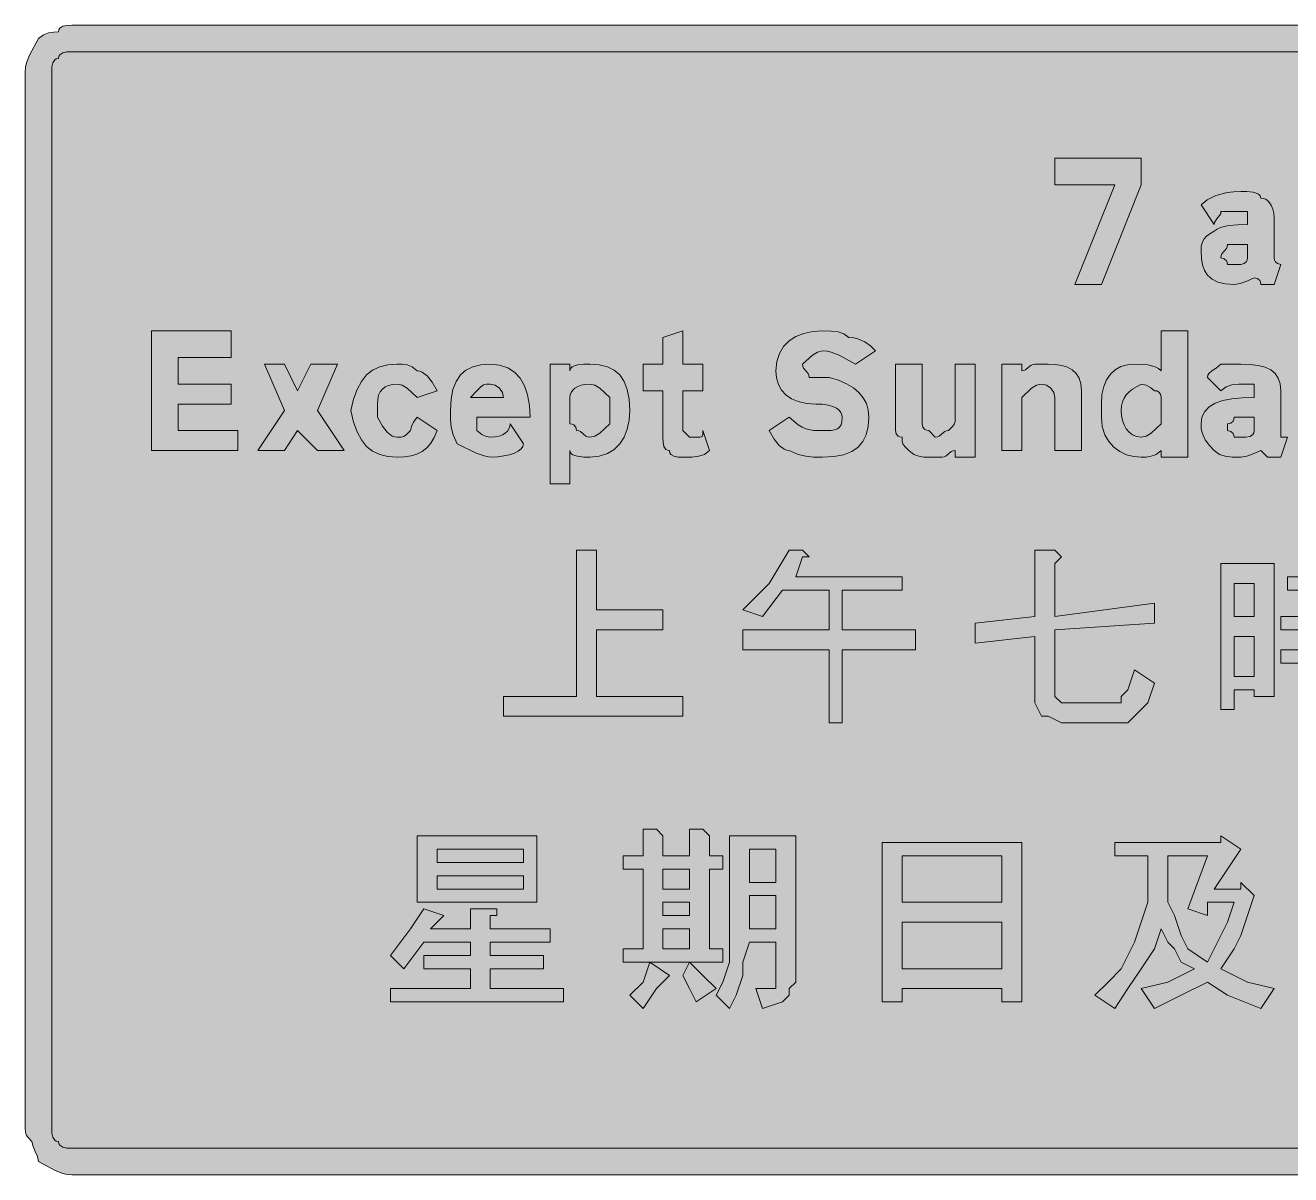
# Model space of a CAD drawing. Header units: metres. Extents: x 11 to 555, y 31 to 239.
# Drawn here: x 11.1 to 239.7, y 31.2 to 238.8 of the extents above; entities that cross this region are included whole.
import ezdxf

# ---------------------------------------------------------------- set-up
doc = ezdxf.new("R2010")
doc.units = ezdxf.units.M
doc.layers.add('FILL_BLACK_000000', color=7, linetype='Continuous', true_color=0x000000)
doc.layers.add('FILL_WHITE_FFFFFF', color=7, linetype='Continuous', true_color=0xffffff)

msp = doc.modelspace()

# ---------------------------------------------------------------- hatches: boundary and pattern name
at = {"layer": 'FILL_BLACK_000000', "true_color": 0x000000}
h = msp.add_hatch(color=7, dxfattribs=at)
h.dxf.hatch_style = 1
h.paths.add_polyline_path([(547.17, 238.78), (548.07, 238.65), (548.97, 238.29), (549.87, 237.6), (550.75, 237.58), (551.52, 237.45), (552.06, 237.09), (552.22, 236.8), (552.27, 236.4), (552.98, 235.52), (553.47, 234.75), (553.96, 234.21), (554.27, 234.05), (554.67, 234), (554.67, 230.4), (554.67, 39.6), (554.63, 38.49), (554.37, 37.05), (554.08, 36.24), (553.66, 35.38), (553.06, 34.5), (552.27, 33.6), (551.16, 32.72), (549.72, 31.95), (548.05, 31.41), (546.27, 31.2), (19.47, 31.2), (18.62, 31.25), (17.86, 31.41), (16.47, 31.95), (13.47, 33.6), (13.28, 34.5), (12.87, 35.4), (12.46, 36.3), (12.27, 37.2), (11.58, 37.91), (11.22, 38.4), (11.09, 38.89), (11.07, 39.6), (11.07, 230.4), (11.12, 231.25), (11.28, 232.01), (11.82, 233.4), (13.47, 236.4), (14.37, 237.09), (15.27, 237.45), (16.17, 237.58), (17.07, 237.6), (17.12, 238), (17.28, 238.29), (17.82, 238.65), (18.59, 238.78), (19.47, 238.8), (546.27, 238.8), (547.17, 238.78)])
h.paths.add_polyline_path([(17.82, 233.85), (17.28, 233.49), (17.12, 233.2), (17.07, 232.8), (16.67, 232.75), (16.38, 232.59), (16.02, 232.05), (15.89, 231.28), (15.87, 230.4), (15.87, 39.6), (15.89, 38.72), (16.02, 37.95), (16.38, 37.41), (16.67, 37.25), (17.07, 37.2), (17.12, 36.8), (17.28, 36.51), (17.82, 36.15), (18.59, 36.02), (19.47, 36), (546.27, 36), (548.67, 36), (549.87, 37.2), (550.47, 37.95), (550.88, 38.72), (551.07, 39.6), (551.07, 230.4), (550.88, 231.28), (550.47, 232.05), (549.87, 232.8), (548.97, 233.49), (548.07, 233.85), (547.17, 233.98), (546.27, 234), (19.47, 234), (18.59, 233.98), (17.82, 233.85)], flags=16)
h = msp.add_hatch(color=7, dxfattribs=at)
h.dxf.hatch_style = 1
h.paths.add_polyline_path([(207.87, 210), (197.07, 210), (197.07, 214.8), (212.67, 214.8), (212.67, 210), (205.47, 192), (200.67, 192), (207.87, 210)])
h = msp.add_hatch(color=7, dxfattribs=at)
h.dxf.hatch_style = 1
h.paths.add_polyline_path([(234.27, 192), (234.22, 192.4), (234.08, 192.69), (233.67, 193.05), (233.07, 193.2), (231.72, 192.6), (230.54, 192.19), (229.47, 192), (227.83, 192.11), (226.51, 192.43), (225.46, 192.95), (224.67, 193.65), (224.1, 194.52), (223.73, 195.54), (223.53, 196.71), (223.47, 198), (223.51, 198.9), (223.77, 199.8), (224.06, 200.25), (224.48, 200.7), (225.08, 201.15), (225.87, 201.6), (226.37, 202), (226.98, 202.29), (228.42, 202.65), (230.09, 202.78), (231.87, 202.8), (231.87, 205.2), (230.67, 205.2), (227.07, 205.2), (227.02, 204.8), (226.88, 204.49), (226.47, 204), (226.06, 203.51), (225.92, 203.2), (225.87, 202.8), (223.47, 206.4), (224.6, 207.28), (226.17, 208.05), (228.2, 208.59), (229.38, 208.75), (230.67, 208.8), (231.74, 208.78), (232.92, 208.65), (233.45, 208.51), (233.88, 208.29), (234.16, 208), (234.27, 207.6), (234.72, 207.54), (235.15, 207.37), (235.56, 207.09), (235.92, 206.7), (236.23, 206.19), (236.46, 205.57), (236.62, 204.84), (236.67, 204), (236.67, 196.8), (236.72, 196.4), (236.86, 196.11), (237.27, 195.75), (237.87, 195.6), (236.67, 192), (234.27, 192)])
h.paths.add_polyline_path([(228.08, 196.29), (228.22, 196), (228.27, 195.6), (230.67, 195.6), (231.27, 195.75), (231.68, 196.11), (231.82, 196.4), (231.87, 196.8), (231.87, 199.2), (228.27, 199.2), (228.22, 198.8), (228.08, 198.49), (227.67, 198), (227.26, 197.51), (227.12, 197.2), (227.07, 196.8), (227.67, 196.65), (228.08, 196.29)], flags=16)
h = msp.add_hatch(color=7, dxfattribs=at)
h.dxf.hatch_style = 1
h.paths.add_polyline_path([(38.67, 165.6), (49.47, 165.6), (49.47, 162), (33.87, 162), (33.87, 183.6), (48.27, 183.6), (48.27, 178.8), (38.67, 178.8), (38.67, 174), (48.27, 174), (48.27, 170.4), (38.67, 170.4), (38.67, 165.6)])
h = msp.add_hatch(color=7, dxfattribs=at)
h.dxf.hatch_style = 1
h.paths.add_polyline_path([(133.47, 177.6), (133.47, 172.8), (129.87, 172.8), (129.87, 166.8), (129.87, 165.6), (131.07, 164.4), (132.27, 164.4), (132.96, 164.42), (133.32, 164.55), (133.45, 164.91), (133.47, 165.6), (134.67, 162), (133.75, 161.31), (132.72, 160.95), (131.46, 160.82), (129.87, 160.8), (128.99, 160.82), (128.22, 160.95), (127.68, 161.31), (127.52, 161.6), (127.47, 162), (127.07, 162.05), (126.78, 162.21), (126.42, 162.75), (126.29, 163.52), (126.27, 164.4), (126.27, 172.8), (122.67, 172.8), (122.67, 177.6), (126.27, 177.6), (126.27, 182.4), (129.87, 183.6), (129.87, 177.6), (133.47, 177.6)])
h = msp.add_hatch(color=7, dxfattribs=at)
h.dxf.hatch_style = 1
h.paths.add_polyline_path([(151.52, 177.2), (151.66, 176.89), (152.07, 176.4), (152.48, 175.91), (152.62, 175.6), (152.67, 175.2), (156.27, 175.2), (157.96, 174.69), (159.42, 174.07), (160.66, 173.34), (161.67, 172.5), (162.46, 171.54), (163.02, 170.47), (163.36, 169.29), (163.47, 168), (163.36, 166.31), (163, 164.85), (162.39, 163.61), (161.52, 162.6), (160.36, 161.81), (158.91, 161.25), (157.15, 160.91), (155.07, 160.8), (153.46, 160.82), (152.07, 160.95), (150.68, 161.31), (149.07, 162), (148.62, 162.06), (148.17, 162.22), (147.27, 162.9), (146.37, 164.02), (145.47, 165.6), (149.07, 168), (150.68, 166.61), (151.39, 166.19), (152.07, 165.9), (153.46, 165.64), (155.07, 165.6), (156.65, 165.64), (157.26, 165.73), (157.77, 165.9), (158.16, 166.19), (158.45, 166.61), (158.61, 167.21), (158.67, 168), (158.61, 168.45), (158.43, 168.88), (158.1, 169.29), (157.62, 169.65), (156.97, 169.96), (156.14, 170.19), (155.11, 170.35), (153.87, 170.4), (152.18, 170.51), (150.72, 170.83), (149.48, 171.35), (148.47, 172.05), (147.68, 172.92), (147.12, 173.94), (146.78, 175.11), (146.67, 176.4), (146.83, 178.09), (147.31, 179.55), (148.06, 180.79), (149.07, 181.8), (150.3, 182.59), (151.73, 183.15), (153.33, 183.49), (155.07, 183.6), (156.66, 183.58), (157.92, 183.45), (158.95, 183.09), (159.87, 182.4), (160.72, 182.35), (161.46, 182.19), (162.72, 181.65), (163.75, 180.88), (164.67, 180), (161.07, 177.6), (158.07, 179.25), (156.68, 179.79), (155.92, 179.95), (155.07, 180), (154.17, 179.79), (153.27, 179.25), (151.47, 177.6), (151.52, 177.2)])
h = msp.add_hatch(color=7, dxfattribs=at)
h.dxf.hatch_style = 1
h.paths.add_polyline_path([(221.07, 183.6), (221.07, 160.8), (216.27, 160.8), (216.27, 162), (215.37, 161.31), (214.47, 160.95), (213.57, 160.82), (212.67, 160.8), (211.33, 160.91), (210.03, 161.25), (208.81, 161.81), (207.72, 162.6), (206.8, 163.61), (206.09, 164.85), (205.63, 166.31), (205.47, 168), (205.47, 169.2), (205.47, 170.4), (205.58, 172.09), (205.9, 173.55), (206.42, 174.79), (207.12, 175.8), (207.99, 176.59), (209.01, 177.15), (210.18, 177.49), (211.47, 177.6), (213.87, 177.45), (215.18, 177.09), (215.77, 176.8), (216.27, 176.4), (216.27, 183.6), (221.07, 183.6)])
h.paths.add_polyline_path([(216.27, 171.6), (216.12, 172.2), (215.76, 172.61), (215.47, 172.75), (215.07, 172.8), (214.32, 173.4), (213.55, 173.81), (212.67, 174), (211.1, 173.08), (210.48, 172.59), (209.97, 172.05), (209.58, 171.46), (209.3, 170.79), (209.13, 170.05), (209.07, 169.2), (209.13, 168.3), (209.3, 167.44), (209.58, 166.63), (209.97, 165.9), (210.48, 165.29), (211.1, 164.81), (211.83, 164.51), (212.67, 164.4), (213.57, 164.61), (214.47, 165.15), (216.27, 166.8), (216.27, 170.4), (216.27, 171.6)], flags=16)
h = msp.add_hatch(color=7, dxfattribs=at)
h.dxf.hatch_style = 1
h.paths.add_polyline_path([(67.47, 177.6), (63.87, 169.2), (68.67, 162), (63.87, 162), (60.27, 165.6), (57.87, 162), (53.07, 162), (57.87, 169.2), (54.27, 177.6), (57.87, 177.6), (60.27, 172.8), (62.67, 177.6), (67.47, 177.6)])
h = msp.add_hatch(color=7, dxfattribs=at)
h.dxf.hatch_style = 1
h.paths.add_polyline_path([(79.17, 177.58), (80.07, 177.45), (80.97, 177.09), (81.87, 176.4), (82.32, 176.34), (82.77, 176.17), (83.67, 175.5), (84.57, 174.37), (85.47, 172.8), (81.87, 171.6), (80.07, 173.25), (79.17, 173.79), (78.27, 174), (77.43, 173.94), (76.7, 173.77), (76.08, 173.49), (75.57, 173.1), (75.18, 172.59), (74.9, 171.97), (74.73, 171.24), (74.67, 170.4), (74.67, 169.2), (74.67, 168), (75.57, 166.42), (76.47, 165.3), (77.37, 164.62), (77.82, 164.46), (78.27, 164.4), (78.98, 164.42), (79.47, 164.55), (79.96, 164.91), (80.67, 165.6), (80.82, 166.35), (81.18, 167.12), (81.87, 168), (85.47, 165.6), (84.96, 164.36), (84.35, 163.33), (83.61, 162.5), (82.77, 161.85), (81.81, 161.37), (80.75, 161.04), (79.56, 160.86), (78.27, 160.8), (76.58, 160.91), (75.1, 161.27), (73.82, 161.88), (72.72, 162.75), (71.79, 163.91), (71.01, 165.36), (70.38, 167.12), (69.87, 169.2), (70.38, 171.28), (71.01, 173.04), (71.79, 174.49), (72.72, 175.65), (73.82, 176.52), (75.1, 177.13), (76.58, 177.49), (78.27, 177.6), (79.17, 177.58)])
h = msp.add_hatch(color=7, dxfattribs=at)
h.dxf.hatch_style = 1
h.paths.add_polyline_path([(92.67, 166.8), (92.67, 165.6), (93.55, 164.91), (94.32, 164.55), (95.07, 164.4), (95.91, 164.45), (96.65, 164.61), (97.26, 164.84), (97.77, 165.15), (98.16, 165.51), (98.45, 165.92), (98.61, 166.35), (98.67, 166.8), (101.07, 163.2), (100.96, 162.75), (100.64, 162.32), (100.12, 161.91), (99.42, 161.55), (98.55, 161.24), (97.53, 161.01), (96.36, 160.85), (95.07, 160.8), (93.96, 161.01), (92.52, 161.55), (89.07, 163.2), (88.38, 164.81), (88.02, 166.2), (87.89, 167.59), (87.87, 169.2), (87.98, 171.28), (88.32, 173.04), (88.88, 174.49), (89.67, 175.65), (90.68, 176.52), (91.92, 177.13), (93.38, 177.49), (95.07, 177.6), (96.76, 177.43), (98.22, 176.94), (99.46, 176.14), (100.47, 175.05), (101.26, 173.67), (101.82, 172.03), (102.16, 170.14), (102.27, 168), (92.67, 168), (92.67, 166.8)])
h.paths.add_polyline_path([(97.26, 172.48), (96.72, 173.25), (95.95, 173.79), (95.07, 174), (94.36, 173.98), (93.87, 173.85), (93.38, 173.49), (92.67, 172.8), (91.47, 171.6), (97.47, 171.6), (97.26, 172.48)], flags=16)
h = msp.add_hatch(color=7, dxfattribs=at)
h.dxf.hatch_style = 1
h.paths.add_polyline_path([(119.82, 165.86), (119.26, 164.43), (118.47, 163.2), (117.46, 162.19), (116.22, 161.44), (114.76, 160.96), (113.07, 160.8), (112, 160.82), (110.82, 160.95), (110.29, 161.09), (109.86, 161.31), (109.58, 161.6), (109.47, 162), (109.47, 156), (105.87, 156), (105.87, 177.6), (109.47, 177.6), (109.47, 176.4), (109.58, 176.8), (109.86, 177.09), (110.29, 177.31), (110.82, 177.45), (112, 177.58), (113.07, 177.6), (114.76, 177.49), (116.22, 177.13), (117.46, 176.52), (118.47, 175.65), (119.26, 174.49), (119.82, 173.04), (120.16, 171.28), (120.27, 169.2), (120.16, 167.46), (119.82, 165.86)])
h.paths.add_polyline_path([(114.87, 165.15), (116.67, 166.8), (116.67, 168), (116.67, 171.6), (114.87, 173.25), (113.97, 173.79), (113.07, 174), (112.23, 173.95), (111.5, 173.79), (110.88, 173.56), (110.37, 173.25), (109.98, 172.89), (109.7, 172.48), (109.53, 172.05), (109.47, 171.6), (109.47, 168), (109.47, 166.8), (109.87, 166.75), (110.16, 166.61), (110.52, 166.2), (110.67, 165.6), (111.07, 165.55), (111.38, 165.41), (111.87, 165), (112.36, 164.59), (112.67, 164.45), (113.07, 164.4), (113.97, 164.61), (114.87, 165.15)], flags=16)
h = msp.add_hatch(color=7, dxfattribs=at)
h.dxf.hatch_style = 1
h.paths.add_polyline_path([(182.67, 177.6), (182.67, 160.8), (179.07, 160.8), (179.07, 162), (178.67, 161.95), (178.36, 161.81), (177.87, 161.4), (177.38, 160.99), (177.07, 160.85), (176.67, 160.8), (174.27, 160.8), (173.37, 160.82), (172.47, 160.95), (171.57, 161.31), (170.67, 162), (169.98, 162.71), (169.62, 163.2), (169.49, 163.69), (169.47, 164.4), (169.07, 164.45), (168.78, 164.59), (168.42, 165), (168.27, 165.6), (168.27, 177.6), (173.07, 177.6), (173.07, 168), (173.07, 166.8), (173.22, 166.2), (173.58, 165.79), (173.87, 165.65), (174.27, 165.6), (175.47, 164.4), (175.87, 164.45), (176.18, 164.59), (176.67, 165), (177.16, 165.41), (177.47, 165.55), (177.87, 165.6), (178.56, 166.31), (178.92, 166.8), (179.05, 167.29), (179.07, 168), (179.07, 177.6), (182.67, 177.6)])
h = msp.add_hatch(color=7, dxfattribs=at)
h.dxf.hatch_style = 1
h.paths.add_polyline_path([(197.07, 162), (197.07, 170.4), (197.07, 171.6), (196.86, 172.48), (196.32, 173.25), (195.55, 173.79), (194.67, 174), (193.77, 173.79), (192.87, 173.25), (191.07, 171.6), (191.07, 162), (187.47, 162), (187.47, 177.6), (191.07, 177.6), (191.07, 176.4), (191.47, 176.45), (191.78, 176.59), (192.27, 177), (192.76, 177.41), (193.07, 177.55), (193.47, 177.6), (195.87, 177.6), (197.16, 177.54), (198.33, 177.36), (199.35, 177.03), (200.22, 176.55), (200.92, 175.9), (201.44, 175.07), (201.76, 174.04), (201.87, 172.8), (201.87, 162), (197.07, 162)])
h = msp.add_hatch(color=7, dxfattribs=at)
h.dxf.hatch_style = 1
h.paths.add_polyline_path([(233.07, 174), (231.87, 174), (230.28, 173.98), (229.02, 173.85), (227.99, 173.49), (227.07, 172.8), (224.67, 175.2), (224.72, 175.6), (224.88, 175.91), (225.42, 176.4), (226.19, 176.89), (227.07, 177.6), (230.67, 177.6), (232.36, 177.54), (233.82, 177.36), (235.06, 177.03), (236.07, 176.55), (236.86, 175.9), (237.42, 175.07), (237.76, 174.04), (237.87, 172.8), (237.87, 165.6), (237.87, 164.4), (239.07, 164.4), (237.87, 160.8), (235.47, 160.8), (234.27, 162), (232.92, 161.4), (231.74, 160.99), (230.67, 160.8), (229.08, 160.82), (227.82, 160.95), (226.79, 161.31), (225.87, 162), (224.99, 162.92), (224.22, 163.95), (223.68, 165.21), (223.52, 165.95), (223.47, 166.8), (223.64, 168.04), (224.13, 169.07), (224.93, 169.9), (226.02, 170.55), (227.4, 171.03), (229.04, 171.36), (230.93, 171.54), (233.07, 171.6), (233.07, 172.8), (233.07, 174)])
h.paths.add_polyline_path([(228.87, 165.45), (229.28, 165.09), (229.42, 164.8), (229.47, 164.4), (230.67, 164.4), (231.55, 164.42), (232.32, 164.55), (232.86, 164.91), (233.02, 165.2), (233.07, 165.6), (233.07, 168), (229.47, 168), (229.42, 167.6), (229.28, 167.31), (228.87, 166.95), (228.27, 166.8), (228.27, 165.6), (228.87, 165.45)], flags=16)
h = msp.add_hatch(color=7, dxfattribs=at)
h.dxf.hatch_style = 1
h.paths.add_polyline_path([(114.27, 144), (114.27, 142.8), (114.27, 133.2), (126.27, 133.2), (126.27, 129.6), (114.27, 129.6), (114.27, 117.6), (129.87, 117.6), (129.87, 114), (97.47, 114), (97.47, 117.6), (110.67, 117.6), (110.67, 144), (113.07, 144), (114.27, 144)])
h = msp.add_hatch(color=7, dxfattribs=at)
h.dxf.hatch_style = 1
h.paths.add_polyline_path([(145.47, 138), (149.07, 144), (151.47, 144), (152.67, 142.8), (151.47, 142.8), (150.27, 139.2), (169.47, 139.2), (169.47, 136.8), (158.67, 136.8), (158.67, 129.6), (171.87, 129.6), (171.87, 126), (158.67, 126), (158.67, 112.8), (156.27, 112.8), (156.27, 126), (140.67, 126), (140.67, 129.6), (156.27, 129.6), (156.27, 136.8), (147.87, 136.8), (144.27, 132), (140.67, 133.2), (145.47, 138)])
h = msp.add_hatch(color=7, dxfattribs=at)
h.dxf.hatch_style = 1
h.paths.add_polyline_path([(197.07, 144), (198.27, 142.8), (197.07, 141.6), (197.07, 132), (215.07, 134.4), (215.07, 130.8), (197.07, 129.6), (197.07, 120), (197.07, 118.8), (197.07, 117.6), (198.27, 116.4), (199.47, 116.4), (206.67, 116.4), (209.07, 116.4), (209.07, 117.6), (210.27, 118.8), (211.47, 122.4), (215.07, 120), (213.87, 116.4), (212.67, 115.2), (211.47, 114), (210.27, 112.8), (207.87, 112.8), (198.27, 112.8), (195.87, 114), (194.67, 114), (193.47, 116.4), (193.47, 118.8), (193.47, 128.4), (182.67, 127.2), (182.67, 130.8), (193.47, 132), (193.47, 144), (195.87, 144), (197.07, 144)])
h = msp.add_hatch(color=7, dxfattribs=at)
h.dxf.hatch_style = 1
h.paths.add_polyline_path([(246.27, 136.8), (239.07, 136.8), (239.07, 139.2), (246.27, 139.2), (246.27, 144), (248.67, 144), (249.87, 144), (249.87, 142.8), (248.67, 142.8), (248.67, 139.2), (255.87, 139.2), (255.87, 136.8), (248.67, 136.8), (248.67, 132), (257.07, 132), (257.07, 129.6), (253.47, 129.6), (253.47, 126), (258.27, 126), (258.27, 123.6), (253.47, 123.6), (253.47, 116.4), (253.47, 114), (252.27, 112.8), (251.07, 112.8), (248.67, 112.8), (246.27, 112.8), (243.87, 115.2), (248.67, 115.2), (249.87, 115.2), (249.87, 116.4), (249.87, 117.6), (249.87, 123.6), (237.87, 123.6), (237.87, 126), (249.87, 126), (249.87, 129.6), (237.87, 129.6), (237.87, 132), (246.27, 132), (246.27, 136.8)])
h = msp.add_hatch(color=7, dxfattribs=at)
h.dxf.hatch_style = 1
h.paths.add_polyline_path([(233.07, 117.6), (233.07, 118.8), (229.47, 118.8), (229.47, 115.2), (227.07, 115.2), (227.07, 117.6), (227.07, 141.6), (236.67, 141.6), (236.67, 117.6), (233.07, 117.6)])
h.paths.add_polyline_path([(229.47, 138), (229.47, 132), (233.07, 132), (233.07, 138), (229.47, 138)], flags=16)
h.paths.add_polyline_path([(233.07, 128.4), (229.47, 128.4), (229.47, 121.2), (233.07, 121.2), (233.07, 128.4)], flags=16)
h = msp.add_hatch(color=7, dxfattribs=at)
h.dxf.hatch_style = 1
h.paths.add_polyline_path([(81.87, 92.4), (103.47, 92.4), (103.47, 80.4), (81.87, 80.4), (81.87, 92.4)])
h.paths.add_polyline_path([(85.47, 90), (85.47, 87.6), (101.07, 87.6), (101.07, 90), (85.47, 90)], flags=16)
h.paths.add_polyline_path([(101.07, 85.2), (85.47, 85.2), (85.47, 82.8), (101.07, 82.8), (101.07, 85.2)], flags=16)
h = msp.add_hatch(color=7, dxfattribs=at)
h.dxf.hatch_style = 1
h.paths.add_polyline_path([(126.27, 92.4), (126.27, 88.8), (131.07, 88.8), (131.07, 93.6), (133.47, 93.6), (134.67, 92.4), (134.67, 91.2), (134.67, 88.8), (137.07, 88.8), (137.07, 86.4), (134.67, 86.4), (134.67, 72), (137.07, 72), (137.07, 69.6), (119.07, 69.6), (119.07, 72), (122.67, 72), (122.67, 86.4), (119.07, 86.4), (119.07, 88.8), (122.67, 88.8), (122.67, 93.6), (125.07, 93.6), (126.27, 92.4)])
h.paths.add_polyline_path([(126.27, 78), (131.07, 78), (131.07, 80.4), (126.27, 80.4), (126.27, 78)], flags=16)
h.paths.add_polyline_path([(126.27, 75.6), (126.27, 72), (131.07, 72), (131.07, 75.6), (126.27, 75.6)], flags=16)
h.paths.add_polyline_path([(131.07, 86.4), (126.27, 86.4), (126.27, 82.8), (131.07, 82.8), (131.07, 86.4)], flags=16)
h = msp.add_hatch(color=7, dxfattribs=at)
h.dxf.hatch_style = 1
h.paths.add_polyline_path([(149.07, 64.8), (149.07, 63.6), (147.87, 62.4), (144.27, 61.2), (143.07, 64.8), (145.47, 64.8), (146.67, 64.8), (146.67, 66), (146.67, 73.2), (141.87, 73.2), (140.67, 69.6), (140.67, 67.2), (139.47, 63.6), (138.27, 61.2), (135.87, 63.6), (137.07, 66), (138.27, 69.6), (138.27, 73.2), (138.27, 79.2), (138.27, 92.4), (150.27, 92.4), (150.27, 66), (149.07, 64.8)])
h.paths.add_polyline_path([(141.87, 81.6), (141.87, 75.6), (146.67, 75.6), (146.67, 81.6), (141.87, 81.6)], flags=16)
h.paths.add_polyline_path([(146.67, 90), (141.87, 90), (141.87, 84), (146.67, 84), (146.67, 90)], flags=16)
h = msp.add_hatch(color=7, dxfattribs=at)
h.dxf.hatch_style = 1
h.paths.add_polyline_path([(227.07, 92.4), (230.67, 90), (225.87, 82.8), (230.67, 82.8), (230.67, 84), (233.07, 81.6), (231.87, 78), (230.67, 74.4), (229.47, 72), (227.07, 68.4), (231.87, 66), (236.67, 64.8), (234.27, 61.2), (228.27, 63.6), (224.67, 66), (219.87, 63.6), (215.07, 61.2), (212.67, 64.8), (217.47, 66), (222.27, 68.4), (219.87, 69.6), (218.67, 72), (217.47, 73.2), (216.27, 75.6), (215.07, 72), (212.67, 68.4), (210.27, 64.8), (207.87, 61.2), (204.27, 63.6), (206.67, 66), (209.07, 68.4), (210.27, 70.8), (211.47, 73.2), (212.67, 76.8), (213.87, 80.4), (213.87, 84), (213.87, 88.8), (207.87, 88.8), (207.87, 91.2), (227.07, 91.2), (227.07, 92.4)])
h.paths.add_polyline_path([(218.67, 78), (219.87, 74.4), (221.07, 72), (224.67, 69.6), (225.87, 72), (227.07, 74.4), (228.27, 76.8), (229.47, 80.4), (224.67, 80.4), (224.67, 78), (221.07, 79.2), (224.67, 88.8), (217.47, 88.8), (217.47, 80.4), (218.67, 78)], flags=16)
h = msp.add_hatch(color=7, dxfattribs=at)
h.dxf.hatch_style = 1
h.paths.add_polyline_path([(191.07, 62.4), (187.47, 62.4), (187.47, 64.8), (169.47, 64.8), (169.47, 62.4), (165.87, 62.4), (165.87, 91.2), (191.07, 91.2), (191.07, 62.4)])
h.paths.add_polyline_path([(169.47, 76.8), (169.47, 68.4), (187.47, 68.4), (187.47, 76.8), (169.47, 76.8)], flags=16)
h.paths.add_polyline_path([(187.47, 88.8), (169.47, 88.8), (169.47, 80.4), (187.47, 80.4), (187.47, 88.8)], flags=16)
h = msp.add_hatch(color=7, dxfattribs=at)
h.dxf.hatch_style = 1
h.paths.add_polyline_path([(84.27, 75.6), (91.47, 75.6), (91.47, 79.2), (95.07, 79.2), (96.27, 79.2), (96.27, 78), (95.07, 78), (95.07, 75.6), (105.87, 75.6), (105.87, 73.2), (95.07, 73.2), (95.07, 70.8), (104.67, 70.8), (104.67, 68.4), (95.07, 68.4), (95.07, 64.8), (108.27, 64.8), (108.27, 62.4), (77.07, 62.4), (77.07, 64.8), (91.47, 64.8), (91.47, 68.4), (83.07, 68.4), (83.07, 70.8), (91.47, 70.8), (91.47, 73.2), (83.07, 73.2), (79.47, 68.4), (77.07, 70.8), (80.67, 75.6), (83.07, 79.2), (86.67, 78), (84.27, 75.6)])
h = msp.add_hatch(color=7, dxfattribs=at)
h.dxf.hatch_style = 1
h.paths.add_polyline_path([(122.67, 66), (123.87, 69.6), (127.47, 67.2), (125.07, 64.8), (122.67, 61.2), (120.27, 63.6), (122.67, 66)])
h = msp.add_hatch(color=7, dxfattribs=at)
h.dxf.hatch_style = 1
h.paths.add_polyline_path([(133.47, 67.2), (135.87, 64.8), (132.27, 62.4), (131.07, 64.8), (129.87, 67.2), (131.07, 69.6), (133.47, 67.2)])
at = {"layer": 'FILL_WHITE_FFFFFF', "true_color": 0xffffff}
h = msp.add_hatch(color=7, dxfattribs=at)
h.dxf.hatch_style = 1
h.paths.add_polyline_path([(551.07, 39.6), (551.07, 38.4), (550.67, 38.35), (550.38, 38.21), (550.02, 37.8), (549.87, 37.2), (548.67, 36), (546.27, 36), (19.47, 36), (18.59, 36.02), (17.82, 36.15), (17.28, 36.51), (17.12, 36.8), (17.07, 37.2), (16.67, 37.25), (16.38, 37.41), (16.02, 37.95), (15.89, 38.72), (15.87, 39.6), (15.87, 230.4), (15.89, 231.28), (16.02, 232.05), (16.38, 232.59), (16.67, 232.75), (17.07, 232.8), (17.12, 233.2), (17.28, 233.49), (17.82, 233.85), (18.59, 233.98), (19.47, 234), (546.27, 234), (547.17, 233.94), (548.03, 233.77), (548.84, 233.49), (549.57, 233.1), (550.18, 232.59), (550.66, 231.97), (550.96, 231.24), (551.07, 230.4), (551.07, 39.6)])

# ---------------------------------------------------------------- linework, layer by layer
at = {"layer": 'FILL_BLACK_000000', "lineweight": 0, "true_color": 0x000000}
for points in [[(546.27, 31.2), (19.47, 31.2), (18.62, 31.25), (17.86, 31.41), (16.47, 31.95), (13.47, 33.6), (13.28, 34.5), (12.87, 35.4), (12.46, 36.3), (12.27, 37.2), (11.58, 37.91), (11.22, 38.4), (11.09, 38.89), (11.07, 39.6), (11.07, 230.4), (11.12, 231.25), (11.28, 232.01), (11.82, 233.4), (13.47, 236.4), (14.37, 237.09), (15.27, 237.45), (16.17, 237.58), (17.07, 237.6), (17.12, 238), (17.28, 238.29), (17.82, 238.65), (18.59, 238.78), (19.47, 238.8), (546.27, 238.8)], [(546.27, 234), (19.47, 234), (18.59, 233.98), (17.82, 233.85), (17.28, 233.49), (17.12, 233.2), (17.07, 232.8), (16.67, 232.75), (16.38, 232.59), (16.02, 232.05), (15.89, 231.28), (15.87, 230.4), (15.87, 39.6), (15.89, 38.72), (16.02, 37.95), (16.38, 37.41), (16.67, 37.25), (17.07, 37.2), (17.12, 36.8), (17.28, 36.51), (17.82, 36.15), (18.59, 36.02), (19.47, 36), (546.27, 36)], [(246.27, 136.8), (239.07, 136.8), (239.07, 139.2), (246.27, 139.2)], [(249.87, 129.6), (237.87, 129.6), (237.87, 132), (246.27, 132)], [(249.87, 123.6), (237.87, 123.6), (237.87, 126), (249.87, 126)]]:
    msp.add_lwpolyline(points, dxfattribs=at)
for points in [[(207.87, 210), (197.07, 210), (197.07, 214.8), (212.67, 214.8), (212.67, 210), (205.47, 192), (200.67, 192)], [(234.27, 192), (234.22, 192.4), (234.08, 192.69), (233.67, 193.05), (233.07, 193.2), (231.72, 192.6), (230.54, 192.19), (229.47, 192), (227.83, 192.11), (226.51, 192.43), (225.46, 192.95), (224.67, 193.65), (224.1, 194.52), (223.73, 195.54), (223.53, 196.71), (223.47, 198), (223.51, 198.9), (223.77, 199.8), (224.06, 200.25), (224.48, 200.7), (225.08, 201.15), (225.87, 201.6), (226.37, 202), (226.98, 202.29), (228.42, 202.65), (230.09, 202.78), (231.87, 202.8), (231.87, 205.2), (230.67, 205.2), (227.07, 205.2), (227.02, 204.8), (226.88, 204.49), (226.47, 204), (226.06, 203.51), (225.92, 203.2), (225.87, 202.8), (223.47, 206.4), (224.6, 207.28), (226.17, 208.05), (228.2, 208.59), (229.38, 208.75), (230.67, 208.8), (231.74, 208.78), (232.92, 208.65), (233.45, 208.51), (233.88, 208.29), (234.16, 208), (234.27, 207.6), (234.72, 207.54), (235.15, 207.37), (235.56, 207.09), (235.92, 206.7), (236.23, 206.19), (236.46, 205.57), (236.62, 204.84), (236.67, 204), (236.67, 196.8), (236.72, 196.4), (236.86, 196.11), (237.27, 195.75), (237.87, 195.6), (236.67, 192)], [(228.08, 196.29), (228.22, 196), (228.27, 195.6), (230.67, 195.6), (231.27, 195.75), (231.68, 196.11), (231.82, 196.4), (231.87, 196.8), (231.87, 199.2), (228.27, 199.2), (228.22, 198.8), (228.08, 198.49), (227.67, 198), (227.26, 197.51), (227.12, 197.2), (227.07, 196.8), (227.67, 196.65)], [(38.67, 165.6), (49.47, 165.6), (49.47, 162), (33.87, 162), (33.87, 183.6), (48.27, 183.6), (48.27, 178.8), (38.67, 178.8), (38.67, 174), (48.27, 174), (48.27, 170.4), (38.67, 170.4)], [(133.47, 177.6), (133.47, 172.8), (129.87, 172.8), (129.87, 166.8), (129.87, 165.6), (131.07, 164.4), (132.27, 164.4), (132.96, 164.42), (133.32, 164.55), (133.45, 164.91), (133.47, 165.6), (134.67, 162), (133.75, 161.31), (132.72, 160.95), (131.46, 160.82), (129.87, 160.8), (128.99, 160.82), (128.22, 160.95), (127.68, 161.31), (127.52, 161.6), (127.47, 162), (127.07, 162.05), (126.78, 162.21), (126.42, 162.75), (126.29, 163.52), (126.27, 164.4), (126.27, 172.8), (122.67, 172.8), (122.67, 177.6), (126.27, 177.6), (126.27, 182.4), (129.87, 183.6), (129.87, 177.6)], [(151.52, 177.2), (151.66, 176.89), (152.07, 176.4), (152.48, 175.91), (152.62, 175.6), (152.67, 175.2), (156.27, 175.2), (157.96, 174.69), (159.42, 174.07), (160.66, 173.34), (161.67, 172.5), (162.46, 171.54), (163.02, 170.47), (163.36, 169.29), (163.47, 168), (163.36, 166.31), (163, 164.85), (162.39, 163.61), (161.52, 162.6), (160.36, 161.81), (158.91, 161.25), (157.15, 160.91), (155.07, 160.8), (153.46, 160.82), (152.07, 160.95), (150.68, 161.31), (149.07, 162), (148.62, 162.06), (148.17, 162.22), (147.27, 162.9), (146.37, 164.02), (145.47, 165.6), (149.07, 168), (150.68, 166.61), (151.39, 166.19), (152.07, 165.9), (153.46, 165.64), (155.07, 165.6), (156.65, 165.64), (157.26, 165.73), (157.77, 165.9), (158.16, 166.19), (158.45, 166.61), (158.61, 167.21), (158.67, 168), (158.61, 168.45), (158.43, 168.88), (158.1, 169.29), (157.62, 169.65), (156.97, 169.96), (156.14, 170.19), (155.11, 170.35), (153.87, 170.4), (152.18, 170.51), (150.72, 170.83), (149.48, 171.35), (148.47, 172.05), (147.68, 172.92), (147.12, 173.94), (146.78, 175.11), (146.67, 176.4), (146.83, 178.09), (147.31, 179.55), (148.06, 180.79), (149.07, 181.8), (150.3, 182.59), (151.73, 183.15), (153.33, 183.49), (155.07, 183.6), (156.66, 183.58), (157.92, 183.45), (158.95, 183.09), (159.87, 182.4), (160.72, 182.35), (161.46, 182.19), (162.72, 181.65), (163.75, 180.88), (164.67, 180), (161.07, 177.6), (158.07, 179.25), (156.68, 179.79), (155.92, 179.95), (155.07, 180), (154.17, 179.79), (153.27, 179.25), (151.47, 177.6)], [(221.07, 183.6), (221.07, 160.8), (216.27, 160.8), (216.27, 162), (215.37, 161.31), (214.47, 160.95), (213.57, 160.82), (212.67, 160.8), (211.33, 160.91), (210.03, 161.25), (208.81, 161.81), (207.72, 162.6), (206.8, 163.61), (206.09, 164.85), (205.63, 166.31), (205.47, 168), (205.47, 169.2), (205.47, 170.4), (205.58, 172.09), (205.9, 173.55), (206.42, 174.79), (207.12, 175.8), (207.99, 176.59), (209.01, 177.15), (210.18, 177.49), (211.47, 177.6), (213.87, 177.45), (215.18, 177.09), (215.77, 176.8), (216.27, 176.4), (216.27, 183.6)], [(67.47, 177.6), (63.87, 169.2), (68.67, 162), (63.87, 162), (60.27, 165.6), (57.87, 162), (53.07, 162), (57.87, 169.2), (54.27, 177.6), (57.87, 177.6), (60.27, 172.8), (62.67, 177.6)], [(79.17, 177.58), (80.07, 177.45), (80.97, 177.09), (81.87, 176.4), (82.32, 176.34), (82.77, 176.17), (83.67, 175.5), (84.57, 174.37), (85.47, 172.8), (81.87, 171.6), (80.07, 173.25), (79.17, 173.79), (78.27, 174), (77.43, 173.94), (76.7, 173.77), (76.08, 173.49), (75.57, 173.1), (75.18, 172.59), (74.9, 171.97), (74.73, 171.24), (74.67, 170.4), (74.67, 169.2), (74.67, 168), (75.57, 166.42), (76.47, 165.3), (77.37, 164.62), (77.82, 164.46), (78.27, 164.4), (78.98, 164.42), (79.47, 164.55), (79.96, 164.91), (80.67, 165.6), (80.82, 166.35), (81.18, 167.12), (81.87, 168), (85.47, 165.6), (84.96, 164.36), (84.35, 163.33), (83.61, 162.5), (82.77, 161.85), (81.81, 161.37), (80.75, 161.04), (79.56, 160.86), (78.27, 160.8), (76.58, 160.91), (75.1, 161.27), (73.82, 161.88), (72.72, 162.75), (71.79, 163.91), (71.01, 165.36), (70.38, 167.12), (69.87, 169.2), (70.38, 171.28), (71.01, 173.04), (71.79, 174.49), (72.72, 175.65), (73.82, 176.52), (75.1, 177.13), (76.58, 177.49), (78.27, 177.6)], [(92.67, 166.8), (92.67, 165.6), (93.55, 164.91), (94.32, 164.55), (95.07, 164.4), (95.91, 164.45), (96.65, 164.61), (97.26, 164.84), (97.77, 165.15), (98.16, 165.51), (98.45, 165.92), (98.61, 166.35), (98.67, 166.8), (101.07, 163.2), (100.96, 162.75), (100.64, 162.32), (100.12, 161.91), (99.42, 161.55), (98.55, 161.24), (97.53, 161.01), (96.36, 160.85), (95.07, 160.8), (93.96, 161.01), (92.52, 161.55), (89.07, 163.2), (88.38, 164.81), (88.02, 166.2), (87.89, 167.59), (87.87, 169.2), (87.98, 171.28), (88.32, 173.04), (88.88, 174.49), (89.67, 175.65), (90.68, 176.52), (91.92, 177.13), (93.38, 177.49), (95.07, 177.6), (96.76, 177.43), (98.22, 176.94), (99.46, 176.14), (100.47, 175.05), (101.26, 173.67), (101.82, 172.03), (102.16, 170.14), (102.27, 168), (92.67, 168)], [(119.82, 165.86), (119.26, 164.43), (118.47, 163.2), (117.46, 162.19), (116.22, 161.44), (114.76, 160.96), (113.07, 160.8), (112, 160.82), (110.82, 160.95), (110.29, 161.09), (109.86, 161.31), (109.58, 161.6), (109.47, 162), (109.47, 156), (105.87, 156), (105.87, 177.6), (109.47, 177.6), (109.47, 176.4), (109.58, 176.8), (109.86, 177.09), (110.29, 177.31), (110.82, 177.45), (112, 177.58), (113.07, 177.6), (114.76, 177.49), (116.22, 177.13), (117.46, 176.52), (118.47, 175.65), (119.26, 174.49), (119.82, 173.04), (120.16, 171.28), (120.27, 169.2), (120.16, 167.46)], [(182.67, 177.6), (182.67, 160.8), (179.07, 160.8), (179.07, 162), (178.67, 161.95), (178.36, 161.81), (177.87, 161.4), (177.38, 160.99), (177.07, 160.85), (176.67, 160.8), (174.27, 160.8), (173.37, 160.82), (172.47, 160.95), (171.57, 161.31), (170.67, 162), (169.98, 162.71), (169.62, 163.2), (169.49, 163.69), (169.47, 164.4), (169.07, 164.45), (168.78, 164.59), (168.42, 165), (168.27, 165.6), (168.27, 177.6), (173.07, 177.6), (173.07, 168), (173.07, 166.8), (173.22, 166.2), (173.58, 165.79), (173.87, 165.65), (174.27, 165.6), (175.47, 164.4), (175.87, 164.45), (176.18, 164.59), (176.67, 165), (177.16, 165.41), (177.47, 165.55), (177.87, 165.6), (178.56, 166.31), (178.92, 166.8), (179.05, 167.29), (179.07, 168), (179.07, 177.6)], [(197.07, 162), (197.07, 170.4), (197.07, 171.6), (196.86, 172.48), (196.32, 173.25), (195.55, 173.79), (194.67, 174), (193.77, 173.79), (192.87, 173.25), (191.07, 171.6), (191.07, 162), (187.47, 162), (187.47, 177.6), (191.07, 177.6), (191.07, 176.4), (191.47, 176.45), (191.78, 176.59), (192.27, 177), (192.76, 177.41), (193.07, 177.55), (193.47, 177.6), (195.87, 177.6), (197.16, 177.54), (198.33, 177.36), (199.35, 177.03), (200.22, 176.55), (200.92, 175.9), (201.44, 175.07), (201.76, 174.04), (201.87, 172.8), (201.87, 162)], [(233.07, 174), (231.87, 174), (230.28, 173.98), (229.02, 173.85), (227.99, 173.49), (227.07, 172.8), (224.67, 175.2), (224.72, 175.6), (224.88, 175.91), (225.42, 176.4), (226.19, 176.89), (227.07, 177.6), (230.67, 177.6), (232.36, 177.54), (233.82, 177.36), (235.06, 177.03), (236.07, 176.55), (236.86, 175.9), (237.42, 175.07), (237.76, 174.04), (237.87, 172.8), (237.87, 165.6), (237.87, 164.4), (239.07, 164.4), (237.87, 160.8), (235.47, 160.8), (234.27, 162), (232.92, 161.4), (231.74, 160.99), (230.67, 160.8), (229.08, 160.82), (227.82, 160.95), (226.79, 161.31), (225.87, 162), (224.99, 162.92), (224.22, 163.95), (223.68, 165.21), (223.52, 165.95), (223.47, 166.8), (223.64, 168.04), (224.13, 169.07), (224.93, 169.9), (226.02, 170.55), (227.4, 171.03), (229.04, 171.36), (230.93, 171.54), (233.07, 171.6), (233.07, 172.8)], [(97.26, 172.48), (96.72, 173.25), (95.95, 173.79), (95.07, 174), (94.36, 173.98), (93.87, 173.85), (93.38, 173.49), (92.67, 172.8), (91.47, 171.6), (97.47, 171.6)], [(114.87, 165.15), (116.67, 166.8), (116.67, 168), (116.67, 171.6), (114.87, 173.25), (113.97, 173.79), (113.07, 174), (112.23, 173.95), (111.5, 173.79), (110.88, 173.56), (110.37, 173.25), (109.98, 172.89), (109.7, 172.48), (109.53, 172.05), (109.47, 171.6), (109.47, 168), (109.47, 166.8), (109.87, 166.75), (110.16, 166.61), (110.52, 166.2), (110.67, 165.6), (111.07, 165.55), (111.38, 165.41), (111.87, 165), (112.36, 164.59), (112.67, 164.45), (113.07, 164.4), (113.97, 164.61)], [(216.27, 171.6), (216.12, 172.2), (215.76, 172.61), (215.47, 172.75), (215.07, 172.8), (214.32, 173.4), (213.55, 173.81), (212.67, 174), (211.1, 173.08), (210.48, 172.59), (209.97, 172.05), (209.58, 171.46), (209.3, 170.79), (209.13, 170.05), (209.07, 169.2), (209.13, 168.3), (209.3, 167.44), (209.58, 166.63), (209.97, 165.9), (210.48, 165.29), (211.1, 164.81), (211.83, 164.51), (212.67, 164.4), (213.57, 164.61), (214.47, 165.15), (216.27, 166.8), (216.27, 170.4)], [(228.87, 165.45), (229.28, 165.09), (229.42, 164.8), (229.47, 164.4), (230.67, 164.4), (231.55, 164.42), (232.32, 164.55), (232.86, 164.91), (233.02, 165.2), (233.07, 165.6), (233.07, 168), (229.47, 168), (229.42, 167.6), (229.28, 167.31), (228.87, 166.95), (228.27, 166.8), (228.27, 165.6)], [(114.27, 144), (114.27, 142.8), (114.27, 133.2), (126.27, 133.2), (126.27, 129.6), (114.27, 129.6), (114.27, 117.6), (129.87, 117.6), (129.87, 114), (97.47, 114), (97.47, 117.6), (110.67, 117.6), (110.67, 144), (113.07, 144)], [(145.47, 138), (149.07, 144), (151.47, 144), (152.67, 142.8), (151.47, 142.8), (150.27, 139.2), (169.47, 139.2), (169.47, 136.8), (158.67, 136.8), (158.67, 129.6), (171.87, 129.6), (171.87, 126), (158.67, 126), (158.67, 112.8), (156.27, 112.8), (156.27, 126), (140.67, 126), (140.67, 129.6), (156.27, 129.6), (156.27, 136.8), (147.87, 136.8), (144.27, 132), (140.67, 133.2)], [(197.07, 144), (198.27, 142.8), (197.07, 141.6), (197.07, 132), (215.07, 134.4), (215.07, 130.8), (197.07, 129.6), (197.07, 120), (197.07, 118.8), (197.07, 117.6), (198.27, 116.4), (199.47, 116.4), (206.67, 116.4), (209.07, 116.4), (209.07, 117.6), (210.27, 118.8), (211.47, 122.4), (215.07, 120), (213.87, 116.4), (212.67, 115.2), (211.47, 114), (210.27, 112.8), (207.87, 112.8), (198.27, 112.8), (195.87, 114), (194.67, 114), (193.47, 116.4), (193.47, 118.8), (193.47, 128.4), (182.67, 127.2), (182.67, 130.8), (193.47, 132), (193.47, 144), (195.87, 144)], [(233.07, 117.6), (233.07, 118.8), (229.47, 118.8), (229.47, 115.2), (227.07, 115.2), (227.07, 117.6), (227.07, 141.6), (236.67, 141.6), (236.67, 117.6)], [(229.47, 138), (229.47, 132), (233.07, 132), (233.07, 138)], [(233.07, 128.4), (229.47, 128.4), (229.47, 121.2), (233.07, 121.2)], [(81.87, 92.4), (103.47, 92.4), (103.47, 80.4), (81.87, 80.4)], [(126.27, 92.4), (126.27, 88.8), (131.07, 88.8), (131.07, 93.6), (133.47, 93.6), (134.67, 92.4), (134.67, 91.2), (134.67, 88.8), (137.07, 88.8), (137.07, 86.4), (134.67, 86.4), (134.67, 72), (137.07, 72), (137.07, 69.6), (119.07, 69.6), (119.07, 72), (122.67, 72), (122.67, 86.4), (119.07, 86.4), (119.07, 88.8), (122.67, 88.8), (122.67, 93.6), (125.07, 93.6)], [(149.07, 64.8), (149.07, 63.6), (147.87, 62.4), (144.27, 61.2), (143.07, 64.8), (145.47, 64.8), (146.67, 64.8), (146.67, 66), (146.67, 73.2), (141.87, 73.2), (140.67, 69.6), (140.67, 67.2), (139.47, 63.6), (138.27, 61.2), (135.87, 63.6), (137.07, 66), (138.27, 69.6), (138.27, 73.2), (138.27, 79.2), (138.27, 92.4), (150.27, 92.4), (150.27, 66)], [(227.07, 92.4), (230.67, 90), (225.87, 82.8), (230.67, 82.8), (230.67, 84), (233.07, 81.6), (231.87, 78), (230.67, 74.4), (229.47, 72), (227.07, 68.4), (231.87, 66), (236.67, 64.8), (234.27, 61.2), (228.27, 63.6), (224.67, 66), (219.87, 63.6), (215.07, 61.2), (212.67, 64.8), (217.47, 66), (222.27, 68.4), (219.87, 69.6), (218.67, 72), (217.47, 73.2), (216.27, 75.6), (215.07, 72), (212.67, 68.4), (210.27, 64.8), (207.87, 61.2), (204.27, 63.6), (206.67, 66), (209.07, 68.4), (210.27, 70.8), (211.47, 73.2), (212.67, 76.8), (213.87, 80.4), (213.87, 84), (213.87, 88.8), (207.87, 88.8), (207.87, 91.2), (227.07, 91.2)], [(85.47, 90), (85.47, 87.6), (101.07, 87.6), (101.07, 90)], [(146.67, 90), (141.87, 90), (141.87, 84), (146.67, 84)], [(191.07, 62.4), (187.47, 62.4), (187.47, 64.8), (169.47, 64.8), (169.47, 62.4), (165.87, 62.4), (165.87, 91.2), (191.07, 91.2)], [(187.47, 88.8), (169.47, 88.8), (169.47, 80.4), (187.47, 80.4)], [(218.67, 78), (219.87, 74.4), (221.07, 72), (224.67, 69.6), (225.87, 72), (227.07, 74.4), (228.27, 76.8), (229.47, 80.4), (224.67, 80.4), (224.67, 78), (221.07, 79.2), (224.67, 88.8), (217.47, 88.8), (217.47, 80.4)], [(101.07, 85.2), (85.47, 85.2), (85.47, 82.8), (101.07, 82.8)], [(131.07, 86.4), (126.27, 86.4), (126.27, 82.8), (131.07, 82.8)], [(126.27, 78), (131.07, 78), (131.07, 80.4), (126.27, 80.4)], [(141.87, 81.6), (141.87, 75.6), (146.67, 75.6), (146.67, 81.6)], [(84.27, 75.6), (91.47, 75.6), (91.47, 79.2), (95.07, 79.2), (96.27, 79.2), (96.27, 78), (95.07, 78), (95.07, 75.6), (105.87, 75.6), (105.87, 73.2), (95.07, 73.2), (95.07, 70.8), (104.67, 70.8), (104.67, 68.4), (95.07, 68.4), (95.07, 64.8), (108.27, 64.8), (108.27, 62.4), (77.07, 62.4), (77.07, 64.8), (91.47, 64.8), (91.47, 68.4), (83.07, 68.4), (83.07, 70.8), (91.47, 70.8), (91.47, 73.2), (83.07, 73.2), (79.47, 68.4), (77.07, 70.8), (80.67, 75.6), (83.07, 79.2), (86.67, 78)], [(126.27, 75.6), (126.27, 72), (131.07, 72), (131.07, 75.6)], [(169.47, 76.8), (169.47, 68.4), (187.47, 68.4), (187.47, 76.8)], [(122.67, 66), (123.87, 69.6), (127.47, 67.2), (125.07, 64.8), (122.67, 61.2), (120.27, 63.6)], [(133.47, 67.2), (135.87, 64.8), (132.27, 62.4), (131.07, 64.8), (129.87, 67.2), (131.07, 69.6)]]:
    msp.add_lwpolyline(points, close=True, dxfattribs=at)
at = {"layer": 'FILL_WHITE_FFFFFF', "lineweight": 0, "true_color": 0xffffff}
msp.add_lwpolyline([(546.27, 36), (19.47, 36), (18.59, 36.02), (17.82, 36.15), (17.28, 36.51), (17.12, 36.8), (17.07, 37.2), (16.67, 37.25), (16.38, 37.41), (16.02, 37.95), (15.89, 38.72), (15.87, 39.6), (15.87, 230.4), (15.89, 231.28), (16.02, 232.05), (16.38, 232.59), (16.67, 232.75), (17.07, 232.8), (17.12, 233.2), (17.28, 233.49), (17.82, 233.85), (18.59, 233.98), (19.47, 234), (546.27, 234)], dxfattribs=at)

doc.saveas('drawing.dxf')
